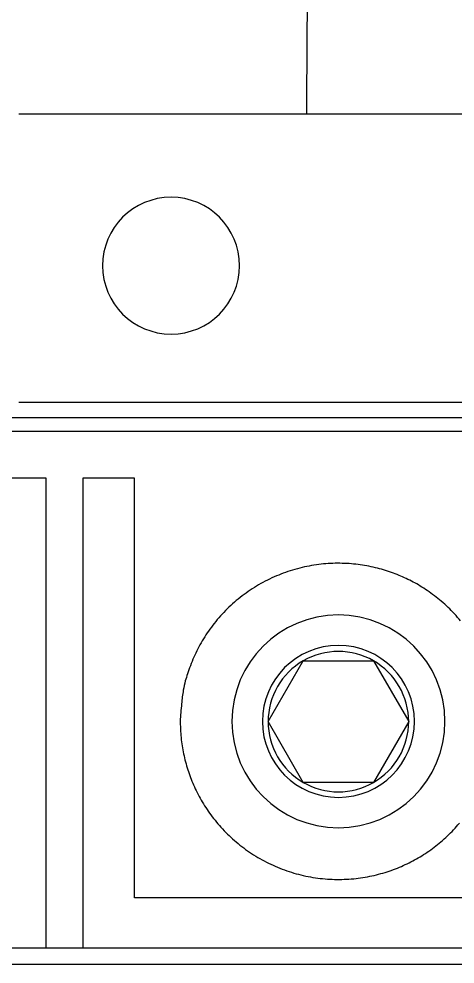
# Model space of a CAD drawing. Header units: millimetres. Extents: x 0 to 840, y -1485 to 297.
# Drawn here: x 87.938 to 89.371, y -1302.227 to -1299.118 of the extents above; entities that cross this region are included whole.
import ezdxf

# ---------------------------------------------------------------- set-up
doc = ezdxf.new("R2010")
doc.units = ezdxf.units.MM

# ---------------------------------------------------------------- blocks, each defined once
blk = doc.blocks.new('OTM30F3M_(40_60_63_80_100_125)')
at = {"linetype": 'Continuous'}
for p, q in [((16.05, 8.9544), (18.29, 8.9544)), ((15.95, 7.2016), (22.8476, 7.2016))]:
    blk.add_line(p, q, dxfattribs=at)
for points in [[(16.2, 9.9991), (18.09, 9.9991)], [(17.84, 9.0491), (16.2, 9.0491)], [(16.05, 9), (18.29, 9)], [(16.29, 8.8), (16.12, 8.8)], [(16.29, 7.2541), (16.29, 8.8)], [(16.58, 8.8), (16.41, 8.8)], [(16.41, 8.8), (16.41, 7.2541)], [(16.58, 7.42), (16.58, 8.8)], [(17.92, 7.42), (16.58, 7.42)], [(22.9001, 7.2541), (7.0999, 7.2541)]]:
    blk.add_lwpolyline(points, dxfattribs=at)
for points in [[(16.925, 9.4991, 1), (16.475, 9.4991, 1), (16.925, 9.4991)], [(16.73, 8), (16.7307, 7.9732, 0.012884), (16.7328, 7.9464, 0.012879), (16.7363, 7.9197, 0.012829), (16.7411, 7.8932, 0.012937), (16.7473, 7.8669, 0.012898), (16.7549, 7.8411, 0.012715), (16.7637, 7.8158, 0.012938), (16.7739, 7.7908, 0.013069), (16.7857, 7.7659, 0.013047), (16.7991, 7.741, 0.013517), (16.8141, 7.7165, 0.013767), (16.8308, 7.6923, 0.014064), (16.8491, 7.6688, 0.01424), (16.8691, 7.646, 0.014536), (16.8907, 7.6241, 0.014697), (16.9139, 7.6032, 0.014932), (16.9386, 7.5836, 0.015055), (16.9646, 7.5653, 0.015231), (16.9919, 7.5486, 0.015316), (17.0204, 7.5334, 0.015423), (17.0499, 7.5201, 0.015465), (17.0801, 7.5085, 0.015499), (17.1111, 7.4989, 0.015496), (17.1425, 7.4912, 0.015455), (17.1742, 7.4856, 0.015408), (17.2059, 7.4819, 0.015291), (17.2376, 7.4802, 0.015204), (17.2691, 7.4804, 0.015027), (17.3001, 7.4824, 0.01489), (17.3306, 7.4863, 0.014629), (17.3603, 7.4918, 0.014495), (17.3892, 7.499, 0.014252), (17.4171, 7.5076, 0.013982), (17.4439, 7.5175, 0.013547), (17.4696, 7.5287, 0.013536), (17.4943, 7.541, 0.013202), (17.5183, 7.5545, 0.013141), (17.5417, 7.5695, 0.013448), (17.5646, 7.586, 0.013377), (17.5868, 7.6038, 0.013574), (17.6081, 7.623, 0.013747), (17.6283, 7.6432, 0.013728), (17.6474, 7.6647, 0.013688)], [(17.6514, 8.3305, 0.014779), (17.6314, 8.3535, 0.014532), (17.6102, 8.375, 0.01449), (17.5881, 8.3951, 0.014366), (17.5652, 8.4135, 0.013978), (17.5419, 8.4303, 0.01361), (17.5186, 8.4452, 0.013422), (17.4956, 8.4584, 0.012373), (17.4727, 8.4699, 0.012536), (17.4492, 8.4803, 0.012689), (17.4243, 8.4899, 0.012321), (17.3983, 8.4984, 0.013034), (17.3713, 8.5056, 0.013495), (17.3434, 8.5115, 0.013713), (17.3146, 8.516, 0.013847), (17.285, 8.5188, 0.014232), (17.2548, 8.52, 0.014445), (17.2241, 8.5194, 0.014719), (17.1931, 8.5169, 0.014871), (17.1618, 8.5125, 0.015114), (17.1306, 8.5061, 0.015239), (17.0995, 8.4977, 0.015411), (17.0688, 8.4874, 0.015493), (17.0386, 8.4751, 0.015597), (17.0091, 8.4608, 0.015634), (16.9806, 8.4448, 0.015655), (16.9532, 8.4269, 0.015653), (16.927, 8.4075, 0.015619), (16.9022, 8.3865, 0.015542), (16.8788, 8.3642, 0.015355), (16.8572, 8.3407, 0.015342), (16.8371, 8.3161, 0.015355), (16.8189, 8.2907, 0.014925), (16.8024, 8.2646, 0.013976), (16.7877, 8.2382, 0.014805), (16.7748, 8.2111, 0.01664), (16.7636, 8.1832, 0.013276), (16.7542, 8.1568, 0.006261), (16.7466, 8.1328, 0.016718), (16.7403, 8.1029, 0.027453), (16.7347, 8.058, 0.014367), (16.73, 8, 0.008085)], [(17.6, 8, 1), (16.9, 8, 1), (17.6, 8)], [(13.3115, 7.1957, 0.000052), (13.6073, 7.1961, 0.000062), (13.9099, 7.1966, 0.000047), (14.1939, 7.1971, 0.000016), (14.4506, 7.1976, 0.000066), (14.78, 7.1983, 0.000114), (15.2867, 7.1996, 0.000056), (15.95, 7.2015, 0.00003)]]:
    blk.add_lwpolyline(points, format="xyb", dxfattribs=at)
at = {"color": 2, "linetype": 'Continuous'}
for points in [[(17.5, 8, 1), (17, 8, 1), (17.5, 8)], [(17.3655, 8.1991, 0.267949), (17.1345, 8.1991)], [(17.1345, 8.1991, 0.267949), (17.0191, 7.9991)], [(17.4809, 7.9991, 0.267949), (17.3655, 8.1991)], [(17.0191, 7.9991, 0.267949), (17.1345, 7.7991)], [(17.3655, 7.7991, 0.267949), (17.4809, 7.9991)], [(17.1345, 7.7991, 0.267949), (17.3655, 7.7991)]]:
    blk.add_lwpolyline(points, format="xyb", dxfattribs=at)
for points in [[(17.0191, 7.9991), (17.1345, 8.1991)], [(17.1345, 8.1991), (17.3655, 8.1991)], [(17.3655, 8.1991), (17.4809, 7.9991)], [(17.1345, 7.7991), (17.0191, 7.9991)], [(17.4809, 7.9991), (17.3655, 7.7991)], [(17.3655, 7.7991), (17.1345, 7.7991)]]:
    blk.add_lwpolyline(points, dxfattribs=at)
at = {"color": 4, "linetype": 'Continuous'}
for points in [[(16.1831, 6.3034, 0), (16.1197, 6.3034, 0), (16.0563, 6.3034)], [(12.6962, 6.3034, 0), (12.6333, 6.3034)], [(12.5694, 6.3034, 0), (12.5041, 6.3034)], [(12.4427, 6.3034, 0), (12.3871, 6.3034, 0), (12.3159, 6.3034, -0.000001), (12.2061, 6.3034, -0.000001), (12.0623, 6.3034, 0)], [(12.1429, 6.2999, 0), (12.2168, 6.2999, 0), (12.2906, 6.2999, 0), (12.3645, 6.2999, 0), (12.4383, 6.2999, 0), (12.5122, 6.2999)], [(12.586, 6.2999, 0), (12.6599, 6.2999, 0), (12.7337, 6.2999)], [(13.6938, 6.2999, 0), (13.7676, 6.2999)], [(15.3923, 6.2999, 0), (15.4661, 6.2999)], [(15.6878, 6.2999, 0), (15.7615, 6.2999)], [(15.9092, 6.2999, 0), (15.9854, 6.2999)], [(16.2046, 6.2999, 0), (16.3325, 6.2999)], [(16.4063, 6.041, 0), (16.3125, 6.041, 0), (16.2188, 6.041, 0), (16.1251, 6.041, 0), (16.0313, 6.041, 0), (15.9376, 6.041, 0), (15.8438, 6.041, 0), (15.7501, 6.041, 0), (15.6563, 6.041, 0), (15.5626, 6.041, 0), (15.4688, 6.041, 0), (15.3751, 6.041, 0), (15.2814, 6.041, 0), (15.1876, 6.041, 0), (15.0939, 6.041, 0), (15.0001, 6.041, 0), (14.9064, 6.041, 0), (14.8126, 6.041, 0), (14.7189, 6.041, 0), (14.6251, 6.041, 0), (14.5314, 6.041, 0), (14.4376, 6.041)], [(14.3439, 6.041, 0), (14.2502, 6.041, 0), (14.1564, 6.041)], [(14.0627, 6.041, 0), (13.969, 6.041, 0), (13.8752, 6.041, 0), (13.7812, 6.041, 0), (13.6877, 6.041)], [(13.5947, 6.041, 0), (13.5002, 6.041, 0), (13.4035, 6.041)], [(13.1252, 6.041, 0), (12.9629, 6.041)], [(12.875, 4.166, 0), (13, 4.166)], [(13.875, 4.166), (14, 4.166), (14.125, 4.166), (14.25, 4.166), (14.375, 4.166), (14.5, 4.166), (14.6251, 4.166), (14.75, 4.166), (14.875, 4.166), (15, 4.166), (15.1253, 4.166, 0), (15.25, 4.166), (15.374, 4.166), (15.5, 4.166), (15.629, 4.166), (15.75, 4.166), (15.8595, 4.166, 0), (16, 4.166), (16.2165, 4.166), (16.5, 4.166)], [(16.2188, 3.9206, 0), (16.1251, 3.9206)], [(15.4688, 3.9206, 0), (15.3751, 3.9206)], [(15.0001, 3.9206, 0), (14.9064, 3.9206)], [(14.0627, 3.9206, 0), (13.969, 3.9206)], [(12.9498, 3.6583, 0), (13.0607, 3.6583, 0), (13.1717, 3.6583, 0), (13.2826, 3.6583)], [(13.8373, 3.6583), (13.9483, 3.6583), (14.0592, 3.6583), (14.1702, 3.6583), (14.2811, 3.6583), (14.3921, 3.6583), (14.503, 3.6583), (14.6139, 3.6583), (14.7249, 3.6583), (14.8359, 3.6583), (14.9468, 3.6583), (15.0577, 3.6583), (15.1687, 3.6583, 0), (15.2799, 3.6583), (15.3906, 3.6583), (15.5006, 3.6583), (15.6125, 3.6583), (15.7269, 3.6583), (15.8344, 3.6583), (15.9315, 3.6583, 0), (16.0563, 3.6583, 0), (16.2484, 3.6583, 0), (16.5, 3.6583)], [(12.1429, 3.6617, 0.000001), (12.2167, 3.6617, 0.000002), (12.2906, 3.6617, 0.000002), (12.3644, 3.6617, 0), (12.4383, 3.6617, 0), (12.5121, 3.6617, 0), (12.586, 3.6617, 0), (12.6598, 3.6617)], [(12.7337, 3.6617, 0), (12.8075, 3.6617)], [(13.1029, 3.6617, 0), (13.1768, 3.6617)], [(13.3245, 3.6617, 0), (13.3983, 3.6617)], [(13.8414, 3.6617, 0), (13.9153, 3.6617)], [(14.6538, 3.6617, 0), (14.7276, 3.6617, 0), (14.8015, 3.6617)], [(14.8753, 3.6617, 0), (14.9492, 3.6617)], [(15.0969, 3.6617, 0), (15.1707, 3.6617)], [(15.3184, 3.6617, 0), (15.3923, 3.6617, 0), (15.4661, 3.6617)], [(15.5399, 3.6617, 0), (15.6138, 3.6617)], [(15.7615, 3.6617, 0), (15.8348, 3.6617, 0), (15.9092, 3.6617, 0), (15.9854, 3.6617, 0), (16.0569, 3.6617)], [(16.1216, 3.6617, 0), (16.2046, 3.6617, 0), (16.3325, 3.6617, 0), (16.5, 3.6617, 0)]]:
    blk.add_lwpolyline(points, format="xyb", dxfattribs=at)

msp = doc.modelspace()

# ---------------------------------------------------------------- linework, layer by layer
at = {"color": 1}
msp.add_spline([(88.3137, -1286.7295), (88.3137, -1288.3543), (88.7823, -1292.7511), (88.895, -1296.6617), (88.8831, -1299.4295)], degree=3, dxfattribs=at)

# ---------------------------------------------------------------- block references
msp.add_blockref('OTM30F3M_(40_60_63_80_100_125)', (71.7381, -1309.4286))

doc.saveas('drawing.dxf')
